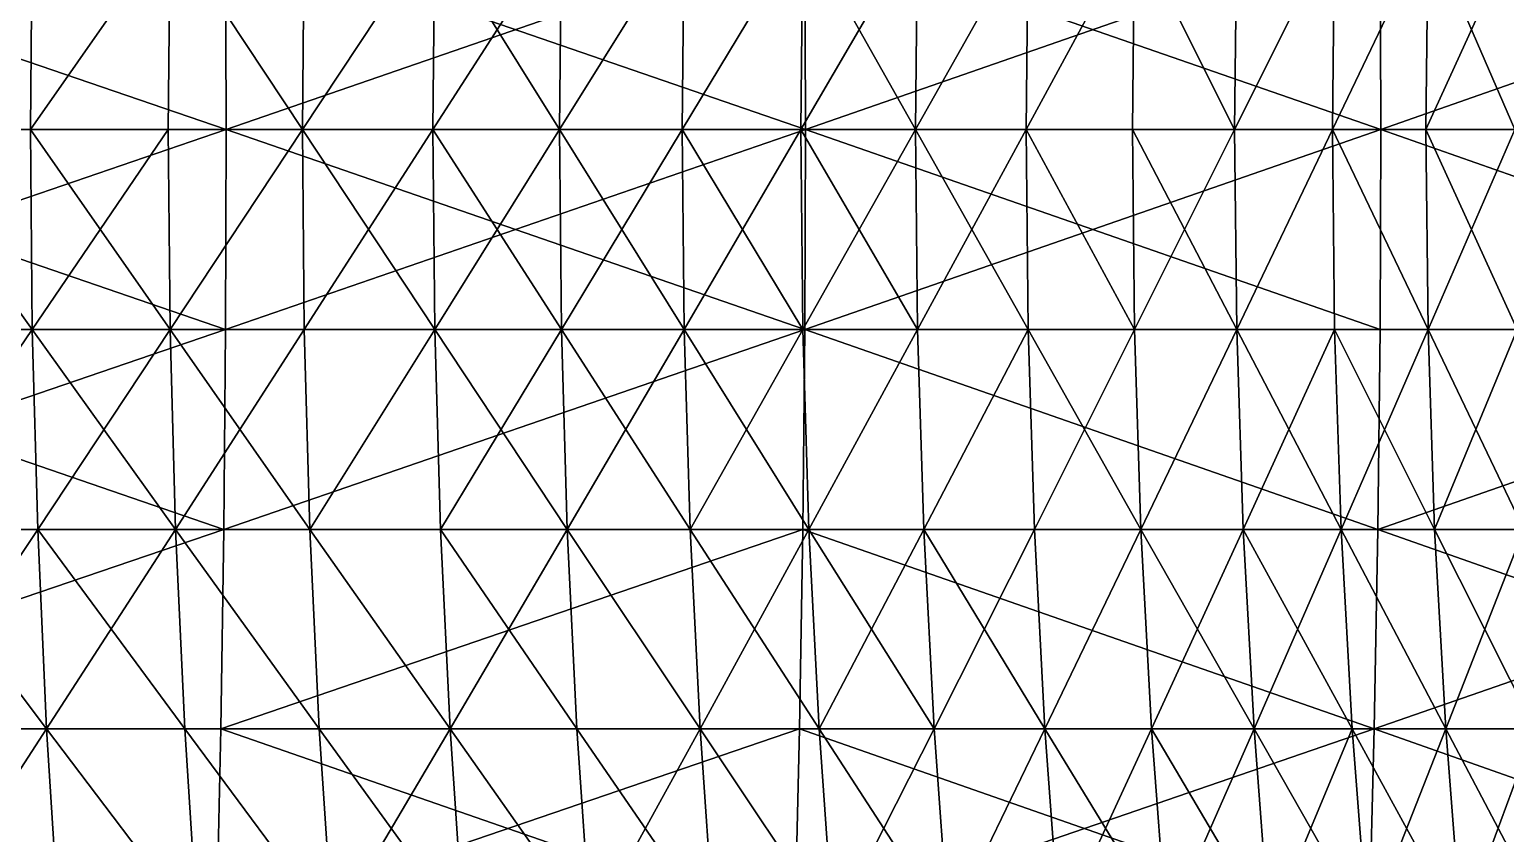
# Model space of a CAD drawing. Header units: millimetres. Extents: x -3250 to 6200, y -3250 to 3250.
# Drawn here: x 4372.6 to 4519.8, y -70.2 to 10 of the extents above; entities that cross this region are included whole.
import ezdxf

# ---------------------------------------------------------------- set-up
doc = ezdxf.new("R2010")
doc.units = ezdxf.units.MM
doc.header["$MEASUREMENT"] = 0
doc.layers.add('MESH_3D', color=2, linetype='CONTINUOUS')

msp = doc.modelspace()

# ---------------------------------------------------------------- linework, layer by layer
at = {"layer": 'MESH_3D'}
for points in [[(4333.99, 19.94, 460.42), (4392.22, 0, 474.21), (4334.05, 0, 460.17)], [(4333.99, 19.94, 460.42), (4392.16, 19.94, 474.46), (4392.22, 0, 474.21)], [(4392.16, 19.94, 26225.54), (4333.99, 19.94, 26239.58), (4334.05, 0, 26239.83)], [(4392.16, 19.94, 26225.54), (4334.05, 0, 26239.83), (4392.22, 0, 26225.79)], [(4358.59, 0, 2227.31), (4372.87, 19.94, 2241.24), (4358.76, 19.94, 2227.13)], [(4358.59, 0, 2227.31), (4372.69, 0, 2241.41), (4372.87, 19.94, 2241.24)], [(4372.87, 19.94, 24458.76), (4358.59, 0, 24472.69), (4358.76, 19.94, 24472.87)], [(4372.87, 19.94, 24458.76), (4372.69, 0, 24458.59), (4358.59, 0, 24472.69)], [(4372.69, 0, 2241.41), (4386.62, 19.94, 2255.69), (4372.87, 19.94, 2241.24)], [(4372.69, 0, 2241.41), (4386.44, 0, 2255.86), (4386.62, 19.94, 2255.69)], [(4386.62, 19.94, 24444.31), (4372.69, 0, 24458.59), (4372.87, 19.94, 24458.76)], [(4386.62, 19.94, 24444.31), (4386.44, 0, 24444.14), (4372.69, 0, 24458.59)], [(4386.44, 0, 2255.86), (4399.82, 0, 2270.65), (4386.62, 19.94, 2255.69)], [(4386.62, 19.94, 24444.31), (4399.82, 0, 24429.35), (4386.44, 0, 24444.14)], [(4386.62, 19.94, 2255.69), (4399.82, 0, 2270.65), (4400.01, 19.94, 2270.49)], [(4400.01, 19.94, 24429.51), (4399.82, 0, 24429.35), (4386.62, 19.94, 24444.31)], [(4392.16, 19.94, 474.46), (4449.95, 19.94, 489.94), (4450.02, 0, 489.7)], [(4392.16, 19.94, 474.46), (4450.02, 0, 489.7), (4392.22, 0, 474.21)], [(4449.95, 19.94, 26210.06), (4392.16, 19.94, 26225.54), (4392.22, 0, 26225.79)], [(4449.95, 19.94, 26210.06), (4392.22, 0, 26225.79), (4450.02, 0, 26210.3)], [(4399.82, 0, 2270.65), (4412.84, 0, 2285.77), (4413.03, 19.94, 2285.61)], [(4399.82, 0, 2270.65), (4413.03, 19.94, 2285.61), (4400.01, 19.94, 2270.49)], [(4413.03, 19.94, 24414.39), (4399.82, 0, 24429.35), (4400.01, 19.94, 24429.51)], [(4413.03, 19.94, 24414.39), (4412.84, 0, 24414.23), (4399.82, 0, 24429.35)], [(4412.84, 0, 2285.77), (4425.47, 0, 2301.21), (4413.03, 19.94, 2285.61)], [(4425.66, 19.94, 24398.95), (4412.84, 0, 24414.23), (4413.03, 19.94, 24414.39)], [(4425.66, 19.94, 24398.95), (4425.47, 0, 24398.79), (4412.84, 0, 24414.23)], [(4413.03, 19.94, 2285.61), (4425.47, 0, 2301.21), (4425.66, 19.94, 2301.05)], [(4425.47, 0, 2301.21), (4437.9, 19.94, 2316.81), (4425.66, 19.94, 2301.05)], [(4425.47, 0, 2301.21), (4437.71, 0, 2316.96), (4437.9, 19.94, 2316.81)], [(4437.9, 19.94, 24383.19), (4425.47, 0, 24398.79), (4425.66, 19.94, 24398.95)], [(4437.9, 19.94, 24383.19), (4437.71, 0, 24383.04), (4425.47, 0, 24398.79)], [(4437.71, 0, 2316.96), (4449.55, 0, 2333.01), (4449.75, 19.94, 2332.86)], [(4437.71, 0, 2316.96), (4449.75, 19.94, 2332.86), (4437.9, 19.94, 2316.81)], [(4449.75, 19.94, 24367.14), (4437.71, 0, 24383.04), (4437.9, 19.94, 24383.19)], [(4449.75, 19.94, 24367.14), (4449.55, 0, 24366.99), (4437.71, 0, 24383.04)], [(4449.55, 0, 2333.01), (4460.99, 0, 2349.34), (4449.75, 19.94, 2332.86)], [(4461.2, 19.94, 24350.8), (4460.99, 0, 24350.66), (4449.55, 0, 24366.99)], [(4461.2, 19.94, 24350.8), (4449.55, 0, 24366.99), (4449.75, 19.94, 24367.14)], [(4449.75, 19.94, 2332.86), (4460.99, 0, 2349.34), (4461.2, 19.94, 2349.2)], [(4449.95, 19.94, 489.94), (4507.34, 19.94, 506.86), (4450.02, 0, 489.7)], [(4507.41, 0, 26193.37), (4449.95, 19.94, 26210.06), (4450.02, 0, 26210.3)], [(4507.34, 19.94, 26193.14), (4449.95, 19.94, 26210.06), (4507.41, 0, 26193.37)], [(4507.34, 19.94, 506.86), (4507.41, 0, 506.63), (4450.02, 0, 489.7)], [(4460.99, 0, 2349.34), (4472.02, 0, 2365.96), (4472.23, 19.94, 2365.83)], [(4460.99, 0, 2349.34), (4472.23, 19.94, 2365.83), (4461.2, 19.94, 2349.2)], [(4472.23, 19.94, 24334.17), (4472.02, 0, 24334.04), (4460.99, 0, 24350.66)], [(4472.23, 19.94, 24334.17), (4460.99, 0, 24350.66), (4461.2, 19.94, 24350.8)], [(4472.02, 0, 2365.96), (4482.84, 19.94, 2382.72), (4472.23, 19.94, 2365.83)], [(4472.02, 0, 2365.96), (4482.63, 0, 2382.85), (4482.84, 19.94, 2382.72)], [(4482.84, 19.94, 24317.28), (4482.63, 0, 24317.15), (4472.02, 0, 24334.04)], [(4482.84, 19.94, 24317.28), (4472.02, 0, 24334.04), (4472.23, 19.94, 24334.17)], [(4482.63, 0, 2382.85), (4492.82, 0, 2400), (4482.84, 19.94, 2382.72)], [(4482.84, 19.94, 24317.28), (4492.82, 0, 24300), (4482.63, 0, 24317.15)], [(4482.84, 19.94, 2382.72), (4492.82, 0, 2400), (4493.04, 19.94, 2399.88)], [(4493.04, 19.94, 24300.12), (4492.82, 0, 24300), (4482.84, 19.94, 24317.28)], [(4492.82, 0, 2400), (4502.58, 0, 2417.4), (4502.8, 19.94, 2417.28)], [(4492.82, 0, 2400), (4502.8, 19.94, 2417.28), (4493.04, 19.94, 2399.88)], [(4502.8, 19.94, 24282.72), (4502.58, 0, 24282.6), (4492.82, 0, 24300)], [(4502.8, 19.94, 24282.72), (4492.82, 0, 24300), (4493.04, 19.94, 24300.12)], [(4502.58, 0, 2417.4), (4511.9, 0, 2435.03), (4512.12, 19.94, 2434.92)], [(4502.58, 0, 2417.4), (4512.12, 19.94, 2434.92), (4502.8, 19.94, 2417.28)], [(4512.12, 19.94, 24265.08), (4511.9, 0, 24264.97), (4502.58, 0, 24282.6)], [(4512.12, 19.94, 24265.08), (4502.58, 0, 24282.6), (4502.8, 19.94, 24282.72)], [(4507.34, 19.94, 506.86), (4564.29, 19.94, 525.21), (4564.37, 0, 524.97)], [(4507.34, 19.94, 506.86), (4564.37, 0, 524.97), (4507.41, 0, 506.63)], [(4564.29, 19.94, 26174.79), (4507.34, 19.94, 26193.14), (4507.41, 0, 26193.37)], [(4564.29, 19.94, 26174.79), (4507.41, 0, 26193.37), (4564.37, 0, 26175.03)], [(4511.9, 0, 2435.03), (4520.78, 0, 2452.89), (4512.12, 19.94, 2434.92)], [(4521, 19.94, 24247.21), (4520.78, 0, 24247.11), (4511.9, 0, 24264.97)], [(4521, 19.94, 24247.21), (4511.9, 0, 24264.97), (4512.12, 19.94, 24265.08)], [(4512.12, 19.94, 2434.92), (4520.78, 0, 2452.89), (4521, 19.94, 2452.79)], [(4333.99, -19.94, 460.42), (4392.22, 0, 474.21), (4392.16, -19.94, 474.46)], [(4333.99, -19.94, 460.42), (4334.05, 0, 460.17), (4392.22, 0, 474.21)], [(4392.16, -19.94, 26225.54), (4334.05, 0, 26239.83), (4333.99, -19.94, 26239.58)], [(4392.22, 0, 26225.79), (4334.05, 0, 26239.83), (4392.16, -19.94, 26225.54)], [(4372.87, -19.94, 24458.76), (4358.76, -19.94, 24472.87), (4358.59, 0, 24472.69)], [(4372.87, -19.94, 24458.76), (4358.59, 0, 24472.69), (4372.69, 0, 24458.59)], [(4386.62, -19.94, 24444.31), (4372.87, -19.94, 24458.76), (4372.69, 0, 24458.59)], [(4386.62, -19.94, 24444.31), (4372.69, 0, 24458.59), (4386.44, 0, 24444.14)], [(4386.62, -19.94, 24444.31), (4386.44, 0, 24444.14), (4399.82, 0, 24429.35)], [(4400.01, -19.94, 24429.51), (4386.62, -19.94, 24444.31), (4399.82, 0, 24429.35)], [(4392.16, -19.94, 474.46), (4392.22, 0, 474.21), (4449.95, -19.94, 489.94)], [(4450.02, 0, 26210.3), (4392.16, -19.94, 26225.54), (4449.95, -19.94, 26210.06)], [(4450.02, 0, 26210.3), (4392.22, 0, 26225.79), (4392.16, -19.94, 26225.54)], [(4449.95, -19.94, 489.94), (4392.22, 0, 474.21), (4450.02, 0, 489.7)], [(4413.03, -19.94, 24414.39), (4400.01, -19.94, 24429.51), (4399.82, 0, 24429.35)], [(4413.03, -19.94, 24414.39), (4399.82, 0, 24429.35), (4412.84, 0, 24414.23)], [(4425.66, -19.94, 24398.95), (4413.03, -19.94, 24414.39), (4412.84, 0, 24414.23)], [(4425.66, -19.94, 24398.95), (4412.84, 0, 24414.23), (4425.47, 0, 24398.79)], [(4425.66, -19.94, 24398.95), (4425.47, 0, 24398.79), (4437.71, 0, 24383.04)], [(4437.9, -19.94, 24383.19), (4425.66, -19.94, 24398.95), (4437.71, 0, 24383.04)], [(4449.75, -19.94, 24367.14), (4437.9, -19.94, 24383.19), (4437.71, 0, 24383.04)], [(4449.75, -19.94, 24367.14), (4437.71, 0, 24383.04), (4449.55, 0, 24366.99)], [(4461.2, -19.94, 24350.8), (4449.55, 0, 24366.99), (4460.99, 0, 24350.66)], [(4461.2, -19.94, 24350.8), (4449.75, -19.94, 24367.14), (4449.55, 0, 24366.99)], [(4449.95, -19.94, 489.94), (4450.02, 0, 489.7), (4507.41, 0, 506.63)], [(4449.95, -19.94, 489.94), (4507.41, 0, 506.63), (4507.34, -19.94, 506.86)], [(4507.34, -19.94, 26193.14), (4450.02, 0, 26210.3), (4449.95, -19.94, 26210.06)], [(4507.41, 0, 26193.37), (4450.02, 0, 26210.3), (4507.34, -19.94, 26193.14)], [(4472.23, -19.94, 24334.17), (4461.2, -19.94, 24350.8), (4460.99, 0, 24350.66)], [(4472.23, -19.94, 24334.17), (4460.99, 0, 24350.66), (4472.02, 0, 24334.04)], [(4482.84, -19.94, 24317.28), (4472.23, -19.94, 24334.17), (4472.02, 0, 24334.04)], [(4482.84, -19.94, 24317.28), (4472.02, 0, 24334.04), (4482.63, 0, 24317.15)], [(4493.04, -19.94, 24300.12), (4482.84, -19.94, 24317.28), (4482.63, 0, 24317.15)], [(4493.04, -19.94, 24300.12), (4482.63, 0, 24317.15), (4492.82, 0, 24300)], [(4493.04, -19.94, 24300.12), (4492.82, 0, 24300), (4502.58, 0, 24282.6)], [(4502.8, -19.94, 24282.72), (4493.04, -19.94, 24300.12), (4502.58, 0, 24282.6)], [(4512.12, -19.94, 24265.08), (4502.58, 0, 24282.6), (4511.9, 0, 24264.97)], [(4512.12, -19.94, 24265.08), (4502.8, -19.94, 24282.72), (4502.58, 0, 24282.6)], [(4507.34, -19.94, 506.86), (4507.41, 0, 506.63), (4564.29, -19.94, 525.21)], [(4564.29, -19.94, 26174.79), (4507.41, 0, 26193.37), (4507.34, -19.94, 26193.14)], [(4564.29, -19.94, 525.21), (4507.41, 0, 506.63), (4564.37, 0, 524.97)], [(4564.37, 0, 26175.03), (4507.41, 0, 26193.37), (4564.29, -19.94, 26174.79)], [(4521, -19.94, 24247.21), (4512.12, -19.94, 24265.08), (4511.9, 0, 24264.97)], [(4521, -19.94, 24247.21), (4511.9, 0, 24264.97), (4520.78, 0, 24247.11)], [(4358.59, 0, 2227.31), (4372.87, -19.94, 2241.24), (4372.69, 0, 2241.41)], [(4358.76, -19.94, 2227.13), (4372.87, -19.94, 2241.24), (4358.59, 0, 2227.31)], [(4372.87, -19.94, 2241.24), (4386.44, 0, 2255.86), (4372.69, 0, 2241.41)], [(4372.87, -19.94, 2241.24), (4386.62, -19.94, 2255.69), (4386.44, 0, 2255.86)], [(4386.62, -19.94, 2255.69), (4399.82, 0, 2270.65), (4386.44, 0, 2255.86)], [(4386.62, -19.94, 2255.69), (4400.01, -19.94, 2270.49), (4399.82, 0, 2270.65)], [(4400.01, -19.94, 2270.49), (4412.84, 0, 2285.77), (4399.82, 0, 2270.65)], [(4400.01, -19.94, 2270.49), (4413.03, -19.94, 2285.61), (4412.84, 0, 2285.77)], [(4413.03, -19.94, 2285.61), (4425.47, 0, 2301.21), (4412.84, 0, 2285.77)], [(4413.03, -19.94, 2285.61), (4425.66, -19.94, 2301.05), (4425.47, 0, 2301.21)], [(4425.47, 0, 2301.21), (4437.9, -19.94, 2316.81), (4437.71, 0, 2316.96)], [(4425.66, -19.94, 2301.05), (4437.9, -19.94, 2316.81), (4425.47, 0, 2301.21)], [(4437.9, -19.94, 2316.81), (4449.55, 0, 2333.01), (4437.71, 0, 2316.96)], [(4437.9, -19.94, 2316.81), (4449.75, -19.94, 2332.86), (4449.55, 0, 2333.01)], [(4449.75, -19.94, 2332.86), (4460.99, 0, 2349.34), (4449.55, 0, 2333.01)], [(4449.75, -19.94, 2332.86), (4461.2, -19.94, 2349.2), (4460.99, 0, 2349.34)], [(4461.2, -19.94, 2349.2), (4472.02, 0, 2365.96), (4460.99, 0, 2349.34)], [(4461.2, -19.94, 2349.2), (4472.23, -19.94, 2365.83), (4472.02, 0, 2365.96)], [(4472.02, 0, 2365.96), (4482.84, -19.94, 2382.72), (4482.63, 0, 2382.85)], [(4472.23, -19.94, 2365.83), (4482.84, -19.94, 2382.72), (4472.02, 0, 2365.96)], [(4482.84, -19.94, 2382.72), (4492.82, 0, 2400), (4482.63, 0, 2382.85)], [(4482.84, -19.94, 2382.72), (4493.04, -19.94, 2399.88), (4492.82, 0, 2400)], [(4493.04, -19.94, 2399.88), (4502.58, 0, 2417.4), (4492.82, 0, 2400)], [(4493.04, -19.94, 2399.88), (4502.8, -19.94, 2417.28), (4502.58, 0, 2417.4)], [(4502.58, 0, 2417.4), (4512.12, -19.94, 2434.92), (4511.9, 0, 2435.03)], [(4502.8, -19.94, 2417.28), (4512.12, -19.94, 2434.92), (4502.58, 0, 2417.4)], [(4512.12, -19.94, 2434.92), (4520.78, 0, 2452.89), (4511.9, 0, 2435.03)], [(4512.12, -19.94, 2434.92), (4521, -19.94, 2452.79), (4520.78, 0, 2452.89)], [(4333.99, -19.94, 460.42), (4391.97, -39.88, 475.18), (4333.83, -39.88, 461.14)], [(4392.16, -19.94, 26225.54), (4333.83, -39.88, 26238.86), (4391.97, -39.88, 26224.82)], [(4392.16, -19.94, 26225.54), (4333.99, -19.94, 26239.58), (4333.83, -39.88, 26238.86)], [(4333.99, -19.94, 460.42), (4392.16, -19.94, 474.46), (4391.97, -39.88, 475.18)], [(4359.28, -39.88, 2226.59), (4372.87, -19.94, 2241.24), (4358.76, -19.94, 2227.13)], [(4372.87, -19.94, 24458.76), (4359.28, -39.88, 24473.41), (4358.76, -19.94, 24472.87)], [(4359.28, -39.88, 2226.59), (4373.41, -39.88, 2240.72), (4372.87, -19.94, 2241.24)], [(4373.41, -39.88, 24459.28), (4359.28, -39.88, 24473.41), (4372.87, -19.94, 24458.76)], [(4373.41, -39.88, 2240.72), (4386.62, -19.94, 2255.69), (4372.87, -19.94, 2241.24)], [(4387.17, -39.88, 24444.81), (4372.87, -19.94, 24458.76), (4386.62, -19.94, 24444.31)], [(4387.17, -39.88, 24444.81), (4373.41, -39.88, 24459.28), (4372.87, -19.94, 24458.76)], [(4373.41, -39.88, 2240.72), (4387.17, -39.88, 2255.19), (4386.62, -19.94, 2255.69)], [(4387.17, -39.88, 2255.19), (4400.01, -19.94, 2270.49), (4386.62, -19.94, 2255.69)], [(4400.57, -39.88, 24430.01), (4386.62, -19.94, 24444.31), (4400.01, -19.94, 24429.51)], [(4400.57, -39.88, 24430.01), (4387.17, -39.88, 24444.81), (4386.62, -19.94, 24444.31)], [(4387.17, -39.88, 2255.19), (4400.57, -39.88, 2269.99), (4400.01, -19.94, 2270.49)], [(4391.97, -39.88, 475.18), (4449.95, -19.94, 489.94), (4449.75, -39.88, 490.66)], [(4392.16, -19.94, 474.46), (4449.95, -19.94, 489.94), (4391.97, -39.88, 475.18)], [(4449.95, -19.94, 26210.06), (4391.97, -39.88, 26224.82), (4449.75, -39.88, 26209.34)], [(4449.95, -19.94, 26210.06), (4392.16, -19.94, 26225.54), (4391.97, -39.88, 26224.82)], [(4400.57, -39.88, 2269.99), (4413.03, -19.94, 2285.61), (4400.01, -19.94, 2270.49)], [(4413.03, -19.94, 24414.39), (4400.57, -39.88, 24430.01), (4400.01, -19.94, 24429.51)], [(4400.57, -39.88, 2269.99), (4413.6, -39.88, 2285.13), (4413.03, -19.94, 2285.61)], [(4413.6, -39.88, 24414.87), (4400.57, -39.88, 24430.01), (4413.03, -19.94, 24414.39)], [(4413.6, -39.88, 2285.13), (4425.66, -19.94, 2301.05), (4413.03, -19.94, 2285.61)], [(4426.24, -39.88, 24399.41), (4413.6, -39.88, 24414.87), (4413.03, -19.94, 24414.39)], [(4426.24, -39.88, 24399.41), (4413.03, -19.94, 24414.39), (4425.66, -19.94, 24398.95)], [(4413.6, -39.88, 2285.13), (4426.24, -39.88, 2300.59), (4425.66, -19.94, 2301.05)], [(4426.24, -39.88, 2300.59), (4437.9, -19.94, 2316.81), (4425.66, -19.94, 2301.05)], [(4438.5, -39.88, 24383.64), (4425.66, -19.94, 24398.95), (4437.9, -19.94, 24383.19)], [(4438.5, -39.88, 24383.64), (4426.24, -39.88, 24399.41), (4425.66, -19.94, 24398.95)], [(4426.24, -39.88, 2300.59), (4438.5, -39.88, 2316.36), (4437.9, -19.94, 2316.81)], [(4438.5, -39.88, 2316.36), (4449.75, -19.94, 2332.86), (4437.9, -19.94, 2316.81)], [(4450.36, -39.88, 24367.58), (4437.9, -19.94, 24383.19), (4449.75, -19.94, 24367.14)], [(4450.36, -39.88, 24367.58), (4438.5, -39.88, 24383.64), (4437.9, -19.94, 24383.19)], [(4438.5, -39.88, 2316.36), (4450.36, -39.88, 2332.42), (4449.75, -19.94, 2332.86)], [(4450.36, -39.88, 2332.42), (4461.2, -19.94, 2349.2), (4449.75, -19.94, 2332.86)], [(4449.95, -19.94, 489.94), (4507.12, -39.88, 507.58), (4449.75, -39.88, 490.66)], [(4461.2, -19.94, 24350.8), (4450.36, -39.88, 24367.58), (4449.75, -19.94, 24367.14)], [(4507.12, -39.88, 26192.42), (4449.95, -19.94, 26210.06), (4449.75, -39.88, 26209.34)], [(4449.95, -19.94, 489.94), (4507.34, -19.94, 506.86), (4507.12, -39.88, 507.58)], [(4507.34, -19.94, 26193.14), (4449.95, -19.94, 26210.06), (4507.12, -39.88, 26192.42)], [(4450.36, -39.88, 2332.42), (4461.81, -39.88, 2348.78), (4461.2, -19.94, 2349.2)], [(4461.81, -39.88, 24351.22), (4450.36, -39.88, 24367.58), (4461.2, -19.94, 24350.8)], [(4461.81, -39.88, 2348.78), (4472.23, -19.94, 2365.83), (4461.2, -19.94, 2349.2)], [(4472.23, -19.94, 24334.17), (4461.81, -39.88, 24351.22), (4461.2, -19.94, 24350.8)], [(4461.81, -39.88, 2348.78), (4472.86, -39.88, 2365.42), (4472.23, -19.94, 2365.83)], [(4472.86, -39.88, 24334.58), (4461.81, -39.88, 24351.22), (4472.23, -19.94, 24334.17)], [(4472.86, -39.88, 2365.42), (4482.84, -19.94, 2382.72), (4472.23, -19.94, 2365.83)], [(4483.48, -39.88, 24317.67), (4472.23, -19.94, 24334.17), (4482.84, -19.94, 24317.28)], [(4483.48, -39.88, 24317.67), (4472.86, -39.88, 24334.58), (4472.23, -19.94, 24334.17)], [(4472.86, -39.88, 2365.42), (4483.48, -39.88, 2382.33), (4482.84, -19.94, 2382.72)], [(4483.48, -39.88, 2382.33), (4493.04, -19.94, 2399.88), (4482.84, -19.94, 2382.72)], [(4493.04, -19.94, 24300.12), (4483.48, -39.88, 24317.67), (4482.84, -19.94, 24317.28)], [(4483.48, -39.88, 2382.33), (4493.68, -39.88, 2399.5), (4493.04, -19.94, 2399.88)], [(4493.68, -39.88, 24300.5), (4483.48, -39.88, 24317.67), (4493.04, -19.94, 24300.12)], [(4493.68, -39.88, 2399.5), (4502.8, -19.94, 2417.28), (4493.04, -19.94, 2399.88)], [(4503.45, -39.88, 24283.08), (4493.04, -19.94, 24300.12), (4502.8, -19.94, 24282.72)], [(4503.45, -39.88, 24283.08), (4493.68, -39.88, 24300.5), (4493.04, -19.94, 24300.12)], [(4493.68, -39.88, 2399.5), (4503.45, -39.88, 2416.92), (4502.8, -19.94, 2417.28)], [(4503.45, -39.88, 2416.92), (4512.12, -19.94, 2434.92), (4502.8, -19.94, 2417.28)], [(4512.78, -39.88, 24265.42), (4503.45, -39.88, 24283.08), (4502.8, -19.94, 24282.72)], [(4512.78, -39.88, 24265.42), (4502.8, -19.94, 24282.72), (4512.12, -19.94, 24265.08)], [(4503.45, -39.88, 2416.92), (4512.78, -39.88, 2434.58), (4512.12, -19.94, 2434.92)], [(4507.12, -39.88, 507.58), (4564.29, -19.94, 525.21), (4564.05, -39.88, 525.92)], [(4507.34, -19.94, 506.86), (4564.29, -19.94, 525.21), (4507.12, -39.88, 507.58)], [(4564.29, -19.94, 26174.79), (4507.12, -39.88, 26192.42), (4564.05, -39.88, 26174.08)], [(4564.29, -19.94, 26174.79), (4507.34, -19.94, 26193.14), (4507.12, -39.88, 26192.42)], [(4512.78, -39.88, 2434.58), (4521, -19.94, 2452.79), (4512.12, -19.94, 2434.92)], [(4521.67, -39.88, 24247.54), (4512.78, -39.88, 24265.42), (4512.12, -19.94, 24265.08)], [(4521.67, -39.88, 24247.54), (4512.12, -19.94, 24265.08), (4521, -19.94, 24247.21)], [(4512.78, -39.88, 2434.58), (4521.67, -39.88, 2452.46), (4521, -19.94, 2452.79)], [(4333.55, -59.78, 462.35), (4391.97, -39.88, 475.18), (4391.67, -59.78, 476.38)], [(4333.83, -39.88, 461.14), (4391.97, -39.88, 475.18), (4333.55, -59.78, 462.35)], [(4391.97, -39.88, 26224.82), (4333.55, -59.78, 26237.65), (4391.67, -59.78, 26223.62)], [(4391.97, -39.88, 26224.82), (4333.83, -39.88, 26238.86), (4333.55, -59.78, 26237.65)], [(4359.28, -39.88, 2226.59), (4374.29, -59.78, 2239.85), (4373.41, -39.88, 2240.72)], [(4360.15, -59.78, 2225.71), (4374.29, -59.78, 2239.85), (4359.28, -39.88, 2226.59)], [(4373.41, -39.88, 24459.28), (4360.15, -59.78, 24474.29), (4359.28, -39.88, 24473.41)], [(4374.29, -59.78, 24460.15), (4360.15, -59.78, 24474.29), (4373.41, -39.88, 24459.28)], [(4374.29, -59.78, 2239.85), (4387.17, -39.88, 2255.19), (4373.41, -39.88, 2240.72)], [(4388.08, -59.78, 24445.66), (4373.41, -39.88, 24459.28), (4387.17, -39.88, 24444.81)], [(4388.08, -59.78, 24445.66), (4374.29, -59.78, 24460.15), (4373.41, -39.88, 24459.28)], [(4374.29, -59.78, 2239.85), (4388.08, -59.78, 2254.34), (4387.17, -39.88, 2255.19)], [(4387.17, -39.88, 2255.19), (4401.5, -59.78, 2269.17), (4400.57, -39.88, 2269.99)], [(4388.08, -59.78, 2254.34), (4401.5, -59.78, 2269.17), (4387.17, -39.88, 2255.19)], [(4401.5, -59.78, 24430.83), (4388.08, -59.78, 24445.66), (4387.17, -39.88, 24444.81)], [(4401.5, -59.78, 24430.83), (4387.17, -39.88, 24444.81), (4400.57, -39.88, 24430.01)], [(4391.67, -59.78, 476.38), (4449.75, -39.88, 490.66), (4449.41, -59.78, 491.86)], [(4391.97, -39.88, 475.18), (4449.75, -39.88, 490.66), (4391.67, -59.78, 476.38)], [(4449.75, -39.88, 26209.34), (4391.67, -59.78, 26223.62), (4449.41, -59.78, 26208.14)], [(4449.75, -39.88, 26209.34), (4391.97, -39.88, 26224.82), (4391.67, -59.78, 26223.62)], [(4400.57, -39.88, 2269.99), (4414.55, -59.78, 2284.33), (4413.6, -39.88, 2285.13)], [(4401.5, -59.78, 2269.17), (4414.55, -59.78, 2284.33), (4400.57, -39.88, 2269.99)], [(4414.55, -59.78, 24415.67), (4401.5, -59.78, 24430.83), (4400.57, -39.88, 24430.01)], [(4414.55, -59.78, 24415.67), (4400.57, -39.88, 24430.01), (4413.6, -39.88, 24414.87)], [(4414.55, -59.78, 2284.33), (4426.24, -39.88, 2300.59), (4413.6, -39.88, 2285.13)], [(4427.21, -59.78, 24400.19), (4413.6, -39.88, 24414.87), (4426.24, -39.88, 24399.41)], [(4427.21, -59.78, 24400.19), (4414.55, -59.78, 24415.67), (4413.6, -39.88, 24414.87)], [(4414.55, -59.78, 2284.33), (4427.21, -59.78, 2299.81), (4426.24, -39.88, 2300.59)], [(4426.24, -39.88, 2300.59), (4439.49, -59.78, 2315.61), (4438.5, -39.88, 2316.36)], [(4427.21, -59.78, 2299.81), (4439.49, -59.78, 2315.61), (4426.24, -39.88, 2300.59)], [(4439.49, -59.78, 24384.39), (4426.24, -39.88, 24399.41), (4438.5, -39.88, 24383.64)], [(4439.49, -59.78, 24384.39), (4427.21, -59.78, 24400.19), (4426.24, -39.88, 24399.41)], [(4439.49, -59.78, 2315.61), (4450.36, -39.88, 2332.42), (4438.5, -39.88, 2316.36)], [(4451.37, -59.78, 24368.3), (4438.5, -39.88, 24383.64), (4450.36, -39.88, 24367.58)], [(4451.37, -59.78, 24368.3), (4439.49, -59.78, 24384.39), (4438.5, -39.88, 24383.64)], [(4439.49, -59.78, 2315.61), (4451.37, -59.78, 2331.7), (4450.36, -39.88, 2332.42)], [(4449.75, -39.88, 490.66), (4506.75, -59.78, 508.76), (4449.41, -59.78, 491.86)], [(4506.75, -59.78, 26191.24), (4449.75, -39.88, 26209.34), (4449.41, -59.78, 26208.14)], [(4449.75, -39.88, 490.66), (4507.12, -39.88, 507.58), (4506.75, -59.78, 508.76)], [(4507.12, -39.88, 26192.42), (4449.75, -39.88, 26209.34), (4506.75, -59.78, 26191.24)], [(4451.37, -59.78, 2331.7), (4461.81, -39.88, 2348.78), (4450.36, -39.88, 2332.42)], [(4462.84, -59.78, 24351.92), (4450.36, -39.88, 24367.58), (4461.81, -39.88, 24351.22)], [(4462.84, -59.78, 24351.92), (4451.37, -59.78, 24368.3), (4450.36, -39.88, 24367.58)], [(4451.37, -59.78, 2331.7), (4462.84, -59.78, 2348.08), (4461.81, -39.88, 2348.78)], [(4462.84, -59.78, 2348.08), (4472.86, -39.88, 2365.42), (4461.81, -39.88, 2348.78)], [(4473.9, -59.78, 24335.25), (4462.84, -59.78, 24351.92), (4461.81, -39.88, 24351.22)], [(4473.9, -59.78, 24335.25), (4461.81, -39.88, 24351.22), (4472.86, -39.88, 24334.58)], [(4462.84, -59.78, 2348.08), (4473.9, -59.78, 2364.75), (4472.86, -39.88, 2365.42)], [(4473.9, -59.78, 2364.75), (4483.48, -39.88, 2382.33), (4472.86, -39.88, 2365.42)], [(4483.48, -39.88, 24317.67), (4473.9, -59.78, 24335.25), (4472.86, -39.88, 24334.58)], [(4473.9, -59.78, 2364.75), (4484.54, -59.78, 2381.69), (4483.48, -39.88, 2382.33)], [(4484.54, -59.78, 24318.31), (4473.9, -59.78, 24335.25), (4483.48, -39.88, 24317.67)], [(4484.54, -59.78, 2381.69), (4493.68, -39.88, 2399.5), (4483.48, -39.88, 2382.33)], [(4494.76, -59.78, 24301.12), (4483.48, -39.88, 24317.67), (4493.68, -39.88, 24300.5)], [(4494.76, -59.78, 24301.12), (4484.54, -59.78, 24318.31), (4483.48, -39.88, 24317.67)], [(4484.54, -59.78, 2381.69), (4494.76, -59.78, 2398.88), (4493.68, -39.88, 2399.5)], [(4494.76, -59.78, 2398.88), (4503.45, -39.88, 2416.92), (4493.68, -39.88, 2399.5)], [(4504.54, -59.78, 24283.67), (4493.68, -39.88, 24300.5), (4503.45, -39.88, 24283.08)], [(4504.54, -59.78, 24283.67), (4494.76, -59.78, 24301.12), (4493.68, -39.88, 24300.5)], [(4494.76, -59.78, 2398.88), (4504.54, -59.78, 2416.33), (4503.45, -39.88, 2416.92)], [(4503.45, -39.88, 2416.92), (4513.89, -59.78, 2434.01), (4512.78, -39.88, 2434.58)], [(4504.54, -59.78, 2416.33), (4513.89, -59.78, 2434.01), (4503.45, -39.88, 2416.92)], [(4513.89, -59.78, 24265.99), (4504.54, -59.78, 24283.67), (4503.45, -39.88, 24283.08)], [(4513.89, -59.78, 24265.99), (4503.45, -39.88, 24283.08), (4512.78, -39.88, 24265.42)], [(4507.12, -39.88, 507.58), (4563.66, -59.78, 527.09), (4506.75, -59.78, 508.76)], [(4564.05, -39.88, 26174.08), (4506.75, -59.78, 26191.24), (4563.66, -59.78, 26172.91)], [(4564.05, -39.88, 26174.08), (4507.12, -39.88, 26192.42), (4506.75, -59.78, 26191.24)], [(4507.12, -39.88, 507.58), (4564.05, -39.88, 525.92), (4563.66, -59.78, 527.09)], [(4513.89, -59.78, 2434.01), (4521.67, -39.88, 2452.46), (4512.78, -39.88, 2434.58)], [(4522.79, -59.78, 24248.08), (4513.89, -59.78, 24265.99), (4512.78, -39.88, 24265.42)], [(4522.79, -59.78, 24248.08), (4512.78, -39.88, 24265.42), (4521.67, -39.88, 24247.54)], [(4513.89, -59.78, 2434.01), (4522.79, -59.78, 2451.92), (4521.67, -39.88, 2452.46)], [(4333.55, -59.78, 462.35), (4391.24, -79.65, 478.07), (4333.17, -79.65, 464.05)], [(4391.24, -79.65, 26221.93), (4333.55, -59.78, 26237.65), (4333.17, -79.65, 26235.95)], [(4333.55, -59.78, 462.35), (4391.67, -59.78, 476.38), (4391.24, -79.65, 478.07)], [(4391.67, -59.78, 26223.62), (4333.55, -59.78, 26237.65), (4391.24, -79.65, 26221.93)], [(4361.37, -79.65, 2224.46), (4374.29, -59.78, 2239.85), (4360.15, -59.78, 2225.71)], [(4375.54, -79.65, 24461.37), (4360.15, -59.78, 24474.29), (4374.29, -59.78, 24460.15)], [(4375.54, -79.65, 24461.37), (4361.37, -79.65, 24475.54), (4360.15, -59.78, 24474.29)], [(4361.37, -79.65, 2224.46), (4375.54, -79.65, 2238.63), (4374.29, -59.78, 2239.85)], [(4374.29, -59.78, 2239.85), (4389.36, -79.65, 2253.16), (4388.08, -59.78, 2254.34)], [(4375.54, -79.65, 2238.63), (4389.36, -79.65, 2253.16), (4374.29, -59.78, 2239.85)], [(4389.36, -79.65, 24446.84), (4374.29, -59.78, 24460.15), (4388.08, -59.78, 24445.66)], [(4389.36, -79.65, 24446.84), (4375.54, -79.65, 24461.37), (4374.29, -59.78, 24460.15)], [(4388.08, -59.78, 2254.34), (4402.81, -79.65, 2268.02), (4401.5, -59.78, 2269.17)], [(4389.36, -79.65, 2253.16), (4402.81, -79.65, 2268.02), (4388.08, -59.78, 2254.34)], [(4402.81, -79.65, 24431.98), (4388.08, -59.78, 24445.66), (4401.5, -59.78, 24430.83)], [(4402.81, -79.65, 24431.98), (4389.36, -79.65, 24446.84), (4388.08, -59.78, 24445.66)], [(4391.67, -59.78, 476.38), (4448.94, -79.65, 493.53), (4391.24, -79.65, 478.07)], [(4449.41, -59.78, 26208.14), (4391.24, -79.65, 26221.93), (4448.94, -79.65, 26206.47)], [(4449.41, -59.78, 26208.14), (4391.67, -59.78, 26223.62), (4391.24, -79.65, 26221.93)], [(4391.67, -59.78, 476.38), (4449.41, -59.78, 491.86), (4448.94, -79.65, 493.53)], [(4402.81, -79.65, 2268.02), (4414.55, -59.78, 2284.33), (4401.5, -59.78, 2269.17)], [(4415.88, -79.65, 24416.79), (4402.81, -79.65, 24431.98), (4401.5, -59.78, 24430.83)], [(4415.88, -79.65, 24416.79), (4401.5, -59.78, 24430.83), (4414.55, -59.78, 24415.67)], [(4402.81, -79.65, 2268.02), (4415.88, -79.65, 2283.21), (4414.55, -59.78, 2284.33)], [(4414.55, -59.78, 2284.33), (4428.57, -79.65, 2298.73), (4427.21, -59.78, 2299.81)], [(4415.88, -79.65, 2283.21), (4428.57, -79.65, 2298.73), (4414.55, -59.78, 2284.33)], [(4428.57, -79.65, 24401.27), (4414.55, -59.78, 24415.67), (4427.21, -59.78, 24400.19)], [(4428.57, -79.65, 24401.27), (4415.88, -79.65, 24416.79), (4414.55, -59.78, 24415.67)], [(4428.57, -79.65, 2298.73), (4439.49, -59.78, 2315.61), (4427.21, -59.78, 2299.81)], [(4440.87, -79.65, 24385.44), (4427.21, -59.78, 24400.19), (4439.49, -59.78, 24384.39)], [(4440.87, -79.65, 24385.44), (4428.57, -79.65, 24401.27), (4427.21, -59.78, 24400.19)], [(4428.57, -79.65, 2298.73), (4440.87, -79.65, 2314.56), (4439.49, -59.78, 2315.61)], [(4439.49, -59.78, 2315.61), (4452.78, -79.65, 2330.68), (4451.37, -59.78, 2331.7)], [(4440.87, -79.65, 2314.56), (4452.78, -79.65, 2330.68), (4439.49, -59.78, 2315.61)], [(4452.78, -79.65, 24369.32), (4440.87, -79.65, 24385.44), (4439.49, -59.78, 24384.39)], [(4452.78, -79.65, 24369.32), (4439.49, -59.78, 24384.39), (4451.37, -59.78, 24368.3)], [(4449.41, -59.78, 491.86), (4506.24, -79.65, 510.42), (4448.94, -79.65, 493.53)], [(4506.75, -59.78, 26191.24), (4449.41, -59.78, 26208.14), (4448.94, -79.65, 26206.47)], [(4506.75, -59.78, 26191.24), (4448.94, -79.65, 26206.47), (4506.24, -79.65, 26189.58)], [(4449.41, -59.78, 491.86), (4506.75, -59.78, 508.76), (4506.24, -79.65, 510.42)], [(4452.78, -79.65, 2330.68), (4462.84, -59.78, 2348.08), (4451.37, -59.78, 2331.7)], [(4464.28, -79.65, 24352.9), (4451.37, -59.78, 24368.3), (4462.84, -59.78, 24351.92)], [(4464.28, -79.65, 24352.9), (4452.78, -79.65, 24369.32), (4451.37, -59.78, 24368.3)], [(4452.78, -79.65, 2330.68), (4464.28, -79.65, 2347.1), (4462.84, -59.78, 2348.08)], [(4464.28, -79.65, 2347.1), (4473.9, -59.78, 2364.75), (4462.84, -59.78, 2348.08)], [(4473.9, -59.78, 24335.25), (4464.28, -79.65, 24352.9), (4462.84, -59.78, 24351.92)], [(4464.28, -79.65, 2347.1), (4475.36, -79.65, 2363.81), (4473.9, -59.78, 2364.75)], [(4475.36, -79.65, 24336.19), (4464.28, -79.65, 24352.9), (4473.9, -59.78, 24335.25)], [(4475.36, -79.65, 2363.81), (4484.54, -59.78, 2381.69), (4473.9, -59.78, 2364.75)], [(4486.02, -79.65, 24319.22), (4475.36, -79.65, 24336.19), (4473.9, -59.78, 24335.25)], [(4486.02, -79.65, 24319.22), (4473.9, -59.78, 24335.25), (4484.54, -59.78, 24318.31)], [(4475.36, -79.65, 2363.81), (4486.02, -79.65, 2380.78), (4484.54, -59.78, 2381.69)], [(4486.02, -79.65, 2380.78), (4494.76, -59.78, 2398.88), (4484.54, -59.78, 2381.69)], [(4496.26, -79.65, 24301.99), (4486.02, -79.65, 24319.22), (4484.54, -59.78, 24318.31)], [(4496.26, -79.65, 24301.99), (4484.54, -59.78, 24318.31), (4494.76, -59.78, 24301.12)], [(4486.02, -79.65, 2380.78), (4496.26, -79.65, 2398.01), (4494.76, -59.78, 2398.88)], [(4496.26, -79.65, 2398.01), (4504.54, -59.78, 2416.33), (4494.76, -59.78, 2398.88)], [(4506.07, -79.65, 24284.5), (4496.26, -79.65, 24301.99), (4494.76, -59.78, 24301.12)], [(4506.07, -79.65, 24284.5), (4494.76, -59.78, 24301.12), (4504.54, -59.78, 24283.67)], [(4496.26, -79.65, 2398.01), (4506.07, -79.65, 2415.5), (4504.54, -59.78, 2416.33)], [(4506.07, -79.65, 2415.5), (4513.89, -59.78, 2434.01), (4504.54, -59.78, 2416.33)], [(4515.44, -79.65, 24266.78), (4504.54, -59.78, 24283.67), (4513.89, -59.78, 24265.99)], [(4515.44, -79.65, 24266.78), (4506.07, -79.65, 24284.5), (4504.54, -59.78, 24283.67)], [(4506.07, -79.65, 2415.5), (4515.44, -79.65, 2433.22), (4513.89, -59.78, 2434.01)], [(4506.75, -59.78, 508.76), (4563.1, -79.65, 528.74), (4506.24, -79.65, 510.42)], [(4563.1, -79.65, 26171.26), (4506.75, -59.78, 26191.24), (4506.24, -79.65, 26189.58)], [(4506.75, -59.78, 508.76), (4563.66, -59.78, 527.09), (4563.1, -79.65, 528.74)], [(4563.66, -59.78, 26172.91), (4506.75, -59.78, 26191.24), (4563.1, -79.65, 26171.26)], [(4513.89, -59.78, 2434.01), (4524.36, -79.65, 2451.17), (4522.79, -59.78, 2451.92)], [(4515.44, -79.65, 2433.22), (4524.36, -79.65, 2451.17), (4513.89, -59.78, 2434.01)], [(4522.79, -59.78, 24248.08), (4515.44, -79.65, 24266.78), (4513.89, -59.78, 24265.99)], [(4524.36, -79.65, 24248.83), (4515.44, -79.65, 24266.78), (4522.79, -59.78, 24248.08)]]:
    msp.add_3dface(points, dxfattribs=at)

doc.saveas('drawing.dxf')
